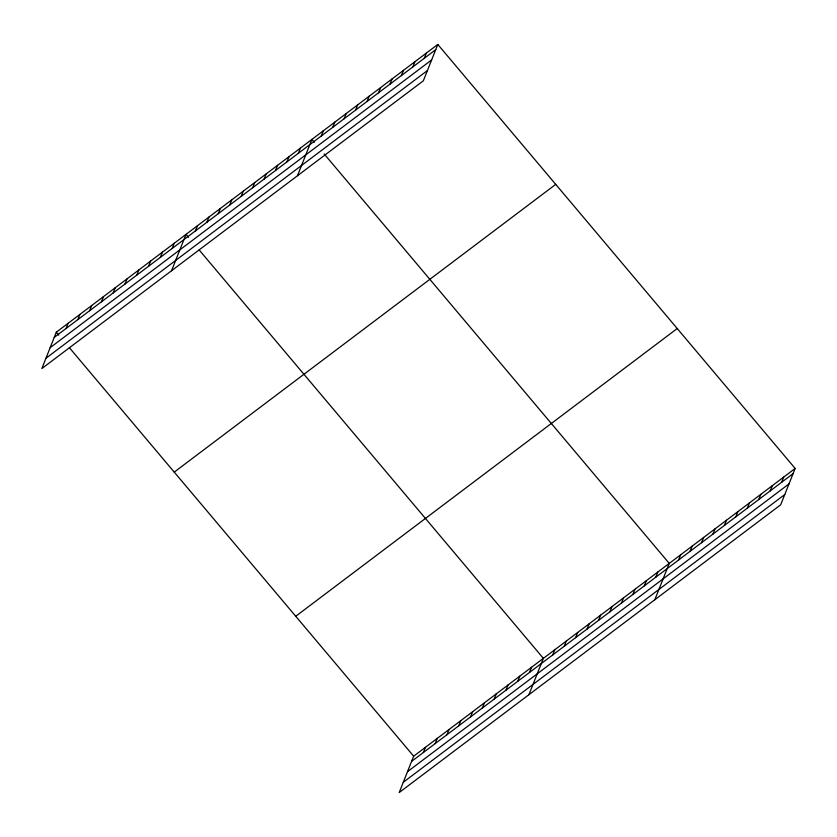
<?xml version="1.0" encoding="UTF-8"?>
<svg xmlns="http://www.w3.org/2000/svg" width="837" height="837" viewBox="0 0 837 837"><rect width="100%" height="100%" fill="white"/><g stroke="black" fill="none" stroke-linecap="round" stroke-linejoin="round"><path stroke-width="1.26" d="M437.803 44.455L56.32 332.195L41.85 368.552L423.334 80.812L437.803 44.455L795.15 468.448L780.68 504.805L399.197 792.545L413.666 756.188L795.15 468.448M66.039 328.502L68.111 323.302M77.831 319.608L79.902 314.409M89.622 310.715L91.693 305.515M101.413 301.822L103.485 296.622M113.204 292.929L115.276 287.729M124.995 284.036L127.067 278.836M136.787 275.143L138.858 269.943M148.578 266.239L150.65 261.05M160.369 257.346L162.441 252.157M172.16 248.453L174.232 243.253M171.554 270.717L186.023 234.36L188.482 237.279M195.398 230.928L197.469 225.728M206.844 222.297L208.915 217.097M218.29 213.665L220.361 208.465M229.736 205.034L231.807 199.834M241.182 196.402L243.243 191.202M252.628 187.77L254.689 182.571M264.063 179.139L266.135 173.939M275.509 170.507L277.581 165.307M286.955 161.865L289.027 156.676M298.401 153.234L300.473 148.044M297.449 175.76L311.919 139.413L314.367 142.321M321.293 135.971L323.364 130.771M332.739 127.339L334.8 122.139M344.185 118.708L346.246 113.508M355.62 110.076L357.692 104.876M367.066 101.444L369.138 96.245M378.512 92.813L380.584 87.613M389.958 84.181L392.03 78.981M401.404 75.55L403.476 70.35M412.85 66.918L414.922 61.718M424.296 58.287L426.357 53.087M423.386 752.494L425.458 747.295M435.177 743.601L437.249 738.401M446.968 734.708L449.04 729.508M458.76 725.815L460.831 720.615M470.551 716.922L472.623 711.722M482.342 708.029L484.414 702.829M494.133 699.136L496.205 693.936M505.925 690.243L507.996 685.043M517.716 681.349L519.787 676.15M529.507 672.446L531.579 667.256M528.9 694.71L543.37 658.363L199.122 249.907M552.744 654.921L554.816 649.721M564.19 646.29L566.262 641.09M575.636 637.658L577.697 632.458M587.082 629.026L589.143 623.827M598.518 620.395L600.589 615.195M609.964 611.763L612.035 606.563M621.41 603.132L623.481 597.932M632.856 594.5L634.927 589.3M644.302 585.869L646.373 580.669M655.748 577.237L657.819 572.037M654.796 599.763L669.255 563.406L324.201 153.987M678.64 559.963L680.701 554.774M690.075 551.332L692.147 546.142M701.521 542.7L703.593 537.5M712.967 534.069L715.039 528.869M724.413 525.437L726.485 520.237M735.859 516.806L737.931 511.606M747.305 508.174L749.377 502.974M758.751 499.543L760.812 494.343M770.197 490.911L772.258 485.711M781.632 482.279L783.704 477.08M54.248 337.395L435.742 49.645M50.157 347.679L431.651 59.929M45.941 358.267L427.435 70.528M174.242 472.12L555.726 184.37M295.733 616.273L677.227 328.533M411.595 761.388L793.078 473.648M407.504 771.672L788.988 483.922M403.288 782.271L784.771 494.521M56.32 332.195L58.778 335.114M69.419 347.742L413.666 756.188"/></g></svg>
